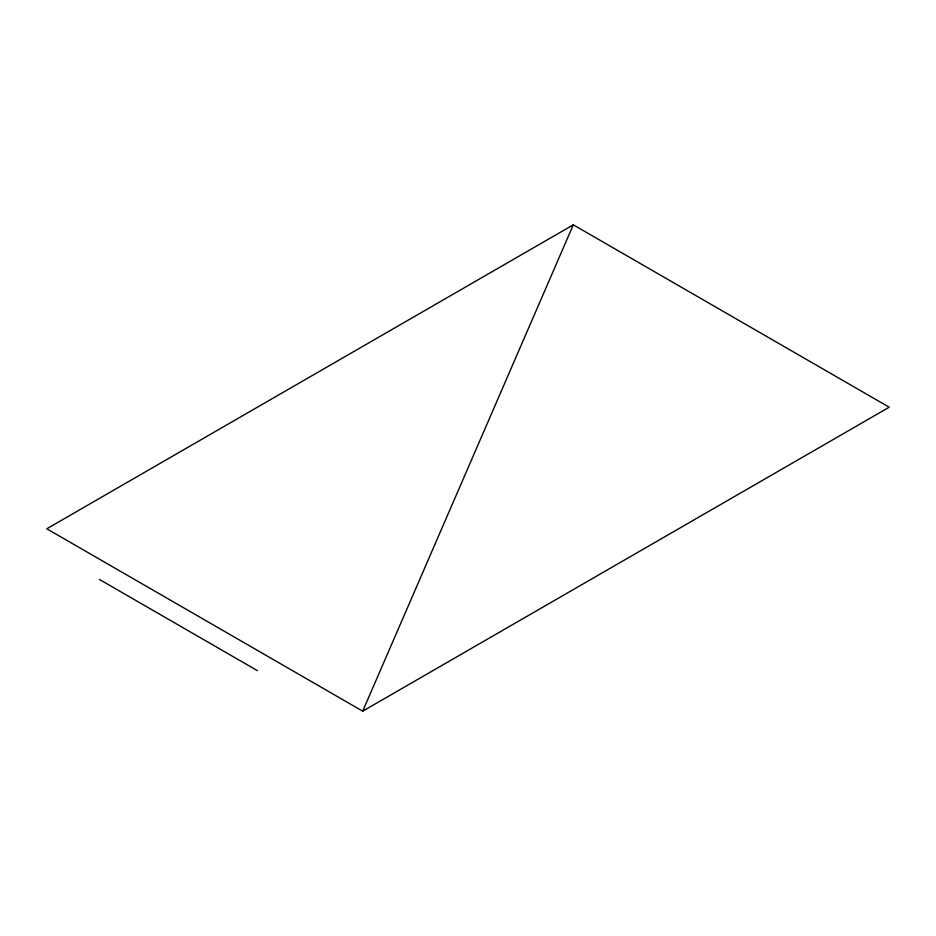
<?xml version="1.0" encoding="UTF-8"?>
<svg xmlns="http://www.w3.org/2000/svg" width="936" height="936" viewBox="0 0 936 936"><rect width="100%" height="100%" fill="white"/><g stroke="black" fill="none" stroke-linecap="round" stroke-linejoin="round"><path stroke-width="1.4" d="M362.7 711.173L573.3 224.827L889.2 407.207L362.7 711.173L46.8 528.793L573.3 224.827M99.45 579.454L257.4 670.644"/></g></svg>
